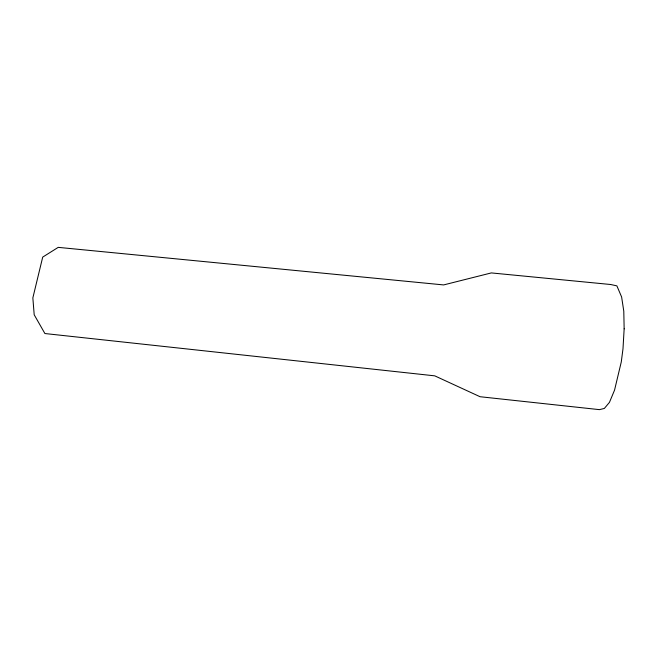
<?xml version="1.0" encoding="UTF-8"?>
<svg xmlns="http://www.w3.org/2000/svg" width="657" height="657" viewBox="0 0 657 657"><rect width="100%" height="100%" fill="white"/><g stroke="black" fill="none" stroke-linecap="round" stroke-linejoin="round"><path stroke-width="0.99" d="M624.15 328.837L622.992 348.801L621.267 361.982L614.541 390.151L609.45 402.363L604.35 408.44L599.422 409.64L480.053 396.721L434.745 375.845L44.898 333.534L34.197 314.769L32.85 297.9L42.713 257.101L58.218 247.361L443.639 284.924L491.329 272.918L610.731 284.514L616.882 285.869L621.621 296.989L623.789 311.18L624.15 328.837"/></g></svg>
